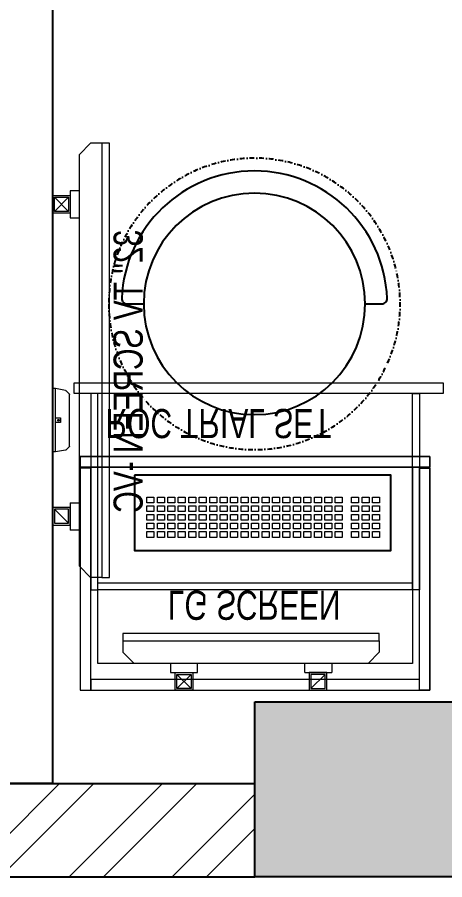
# Model space of a CAD drawing. Header units: feet. Extents: x 8814516 to 8843247, y -5932511 to -5925706.
# Drawn here: x 8836776 to 8837510, y -5930621 to -5929142 of the extents above; entities that cross this region are included whole.
import ezdxf

# ---------------------------------------------------------------- set-up
doc = ezdxf.new("R2010")
doc.units = ezdxf.units.FT
doc.header["$LTSCALE"] = 33
doc.header["$MEASUREMENT"] = 0
doc.linetypes.add('DASHDOT2', pattern=[0.5, 0.25, -0.125, 0, -0.125])
doc.linetypes.add('HIDDEN', pattern=[9.525, 6.35, -3.175])
doc.layers.add('A-WALL', color=1, linetype='Continuous')
doc.layers.add('column', color=10, linetype='Continuous')
for name, color, linetype, lineweight in [('A-WALL HATCH', 251, 'Continuous', 0), ('column hatch', 5, 'Continuous', 0), ('Floor-Unit', 1, 'Continuous', 13), ('LENS-DIM', 252, 'Continuous', 5), ('LENS-FURNITURE', 13, 'Continuous', 9), ('LENS-TEXT', 31, 'Continuous', 5), ('LENS_PARTITION', 21, 'Continuous', 25), ('LK-EQPMT', 3, 'Continuous', 18), ('LN-ELEVATION-1', 81, 'Continuous', 25), ('LN-ELEVATION-2', 103, 'Continuous', 20), ('TV', 92, 'Continuous', 18)]:
    doc.layers.add(name, color=color, linetype=linetype, lineweight=lineweight)
doc.styles.get("Standard").update_dxf_attribs({"font": 'GILC____.TTF'})

# ---------------------------------------------------------------- blocks, each defined once
blk = doc.blocks.new('A$C547b97a2')
at = {"layer": 'A-WALL HATCH'}
h = blk.add_hatch(dxfattribs=at)
h.set_pattern_fill('ANSI32', color=256, scale=333)
h.set_pattern_definition([(45, (-3360310.43, 5510283.79), (-88.2999593, 88.2999593), []), (45, (-3360251.56, 5510283.79), (-88.2999593, 88.2999593), [])])
h.paths.add_polyline_path([(7258, 0), (2193, 0), (2193, -245), (7258, -245)])
h.paths.add_polyline_path([(13313, 0), (7668, 0), (7668, -245), (13313, -245)])
h.paths.add_polyline_path([(19393, 0), (13713, 0), (13713, -245), (19393, -245)])
h.paths.add_polyline_path([(25043, 5), (19803, 5), (19803, -245), (25043, -245)])
h.paths.add_polyline_path([(25603, -295), (25373, -295), (25373, -825), (25603, -825)])
h.paths.add_polyline_path([(25603, -1225), (25373, -1225), (25373, -3005), (24629, -3005), (24629, -3155), (25373, -3155), (25373, -4670), (23893, -4670), (23893, -3005), (23753, -3005), (23753, -4675), (19960, -4675), (19960, -4905), (23893, -4900), (25603, -4900), (25603, -3155)])
h.paths.add_polyline_path([(7290, -4745), (1800, -4745), (1800, -4910), (7290, -4910)])
h.paths.add_polyline_path([(13370, -4745), (7690, -4745), (7690, -4905), (13370, -4905)])
h.paths.add_polyline_path([(19540, -4745), (13770, -4745), (13770, -4905), (19540, -4905)])
at = {"layer": 'column hatch'}
h = blk.add_hatch(color=251, dxfattribs=at)
h.dxf.hatch_style = 1
h.paths.add_polyline_path([(25603, -825), (25043, -825), (25043, -1225), (25603, -1225)])
h.paths.add_polyline_path([(2193, 0), (1423, 0), (1423, -300), (2193, -300), (2193, -230)])
h.paths.add_polyline_path([(7668, 0), (7258, 0), (7258, -245), (7258, -310), (7668, -310), (7668, -245)])
h.paths.add_polyline_path([(13713, 0), (13313, 0), (13313, -245), (13313, -310), (13713, -310), (13713, -230)])
h.paths.add_polyline_path([(19803, 5), (19393, 0), (19393, -230), (19393, -295), (19803, -295), (19803, -225)])
h.paths.add_polyline_path([(25603, 5), (25043, 5), (25043, -225), (25043, -295), (25373, -295), (25603, -295)])
h.paths.add_polyline_path([(19960, -4675), (19960, -4605), (19540, -4605), (19540, -4675), (19540, -4905), (19960, -4905)])
h.paths.add_polyline_path([(13770, -4595), (13370, -4595), (13370, -4675), (13370, -4905), (13770, -4905), (13770, -4675)])
h.paths.add_polyline_path([(7690, -4675), (7690, -4605), (7290, -4605), (7290, -4680), (7290, -4910), (7690, -4905)])
h.paths.add_polyline_path([(1800, -4680), (1800, -4600), (1430, -4600), (1430, -4880), (1430, -4910), (1800, -4910)])
at = {"layer": 'A-WALL'}
for p, q in [((13770, -4745), (19540, -4745)), ((13770, -4905), (19540, -4905))]:
    blk.add_line(p, q, dxfattribs=at)
at = {"layer": 'column'}
blk.add_lwpolyline([(19540, -4605), (19960, -4605), (19960, -4675), (19960, -4905), (19540, -4905), (19540, -4675)], close=True, dxfattribs=at)
blk = doc.blocks.new('TRIAL SET ROC')
at = {"layer": 'LENS-DIM', "ltscale": 0.5}
for points in [[(-400.4, -364.3), (-430.4, -364.3)], [(169.6, -364.3), (139.6, -364.3)]]:
    blk.add_lwpolyline(points, dxfattribs=at)
at = {"layer": 'LENS-FURNITURE'}
blk.add_lwpolyline([(-430.4, 18), (169.6, 18), (169.6, -382.3), (-430.4, -382.3)], close=True, dxfattribs=at)
at = {"layer": 'LENS-FURNITURE', "color": 146}
for points in [[(-412.4, -153.6), (-400.4, -153.6), (-400.4, -490.6), (-412.4, -490.6)], [(139.6, -153.6), (-400.4, -153.6), (-400.4, -165.6), (139.6, -165.6)], [(151.6, -153.6), (139.6, -153.6), (139.6, -490.6), (151.6, -490.6)], [(192.1, -490.6), (-440.9, -490.6), (-440.9, -508.6), (192.1, -508.6)]]:
    blk.add_lwpolyline(points, close=True, dxfattribs=at)
at = {"layer": 'LN-ELEVATION-2'}
for points in [[(-430.4, 18), (-412.4, 18), (-412.4, -362.3), (-430.4, -362.3)], [(-412.4, 18), (151.6, 18), (151.6, 0), (-412.4, 0)], [(169.6, 18), (151.6, 18), (151.6, -362.3), (169.6, -362.3)], [(169.6, -364.3), (-430.4, -364.3), (-430.4, -382.3), (169.6, -382.3)], [(169.6, -382.3), (-430.4, -382.3), (-430.4, -364.3), (169.6, -364.3)]]:
    blk.add_lwpolyline(points, close=True, dxfattribs=at)
at = {"layer": 'LN-ELEVATION-2', "linetype": 'HIDDEN', "ltscale": 100}
blk.add_lwpolyline([(-400.4, -364.3), (139.6, -364.3), (139.6, -27.4), (-400.4, -27.4)], close=True, dxfattribs=at)
at = {"insert": (-386.9, -414.1), "char_height": 50, "attachment_point": 1}
blk.add_mtext_dynamic_manual_height_columns('ROC TRIAL SET', width=625.228, gutter_width=500, heights=[0], dxfattribs=at)
blk = doc.blocks.new('*U23')
at = {"layer": 'LK-EQPMT', "ltscale": 12}
blk.add_lwpolyline([(6, 4.9), (-6, 4.9), (-6, -4.9), (6, -4.9)], close=True, dxfattribs=at)
blk = doc.blocks.new('*U24')
at = {"color": 0, "linetype": 'ByBlock', "lineweight": -2}
for p in [(0, 0), (18, 0), (35.9, 0), (53.9, 0), (71.8, 0), (89.8, 0), (107.8, 0), (125.7, 0), (143.7, 0), (161.6, 0), (179.6, 0), (197.6, 0), (215.5, 0), (233.5, 0), (251.4, 0), (269.4, 0), (287.4, 0), (305.3, 0), (323.3, 0), (0, -14.7), (18, -14.7), (35.9, -14.7), (53.9, -14.7), (71.8, -14.7), (89.8, -14.7), (107.8, -14.7), (125.7, -14.7), (143.7, -14.7), (161.6, -14.7), (179.6, -14.7), (197.6, -14.7), (215.5, -14.7), (233.5, -14.7), (251.4, -14.7), (269.4, -14.7), (287.4, -14.7), (305.3, -14.7), (323.3, -14.7), (0, -29.5), (18, -29.5), (35.9, -29.5), (53.9, -29.5), (71.8, -29.5), (89.8, -29.5), (107.8, -29.5), (125.7, -29.5), (143.7, -29.5), (161.6, -29.5), (179.6, -29.5), (197.6, -29.5), (215.5, -29.5), (233.5, -29.5), (251.4, -29.5), (269.4, -29.5), (287.4, -29.5), (305.3, -29.5), (323.3, -29.5), (0, -44.2), (18, -44.2), (35.9, -44.2), (53.9, -44.2), (71.8, -44.2), (89.8, -44.2), (107.8, -44.2), (125.7, -44.2), (143.7, -44.2), (161.6, -44.2), (179.6, -44.2), (197.6, -44.2), (215.5, -44.2), (233.5, -44.2), (251.4, -44.2), (269.4, -44.2), (287.4, -44.2), (305.3, -44.2), (323.3, -44.2), (0, -59), (18, -59), (35.9, -59), (53.9, -59), (71.8, -59), (89.8, -59), (107.8, -59), (125.7, -59), (143.7, -59), (161.6, -59), (179.6, -59), (197.6, -59), (215.5, -59), (233.5, -59), (251.4, -59), (269.4, -59), (287.4, -59), (305.3, -59), (323.3, -59)]:
    blk.add_blockref('*U23', p, dxfattribs=at)
blk = doc.blocks.new('*U21')
at = {"layer": 'LK-EQPMT', "ltscale": 12}
blk.add_lwpolyline([(6, 4.9), (-6, 4.9), (-6, -4.9), (6, -4.9)], close=True, dxfattribs=at)
blk = doc.blocks.new('*U22')
at = {"color": 0, "linetype": 'ByBlock', "lineweight": -2}
for p in [(0, 0), (18, 0), (35.9, 0), (0, -14.7), (18, -14.7), (35.9, -14.7), (0, -29.5), (18, -29.5), (35.9, -29.5), (0, -44.2), (18, -44.2), (35.9, -44.2), (0, -59), (18, -59), (35.9, -59)]:
    blk.add_blockref('*U21', p, dxfattribs=at)
blk = doc.blocks.new('*U16')
at = {"ltscale": 12}
blk.add_lwpolyline([(8, 0), (8, 129.1), (448, 129.1), (448, 0)], close=True, dxfattribs=at)
for name, p in [('*U24', (35.2, 101.6)), ('*U22', (386.6, 101.6))]:
    blk.add_blockref(name, p)
blk = doc.blocks.new('CLINIC SCREEN')
at = {"layer": 'TV'}
for p, q in [((-103.1, 42.9), (-127.4, 18.6)), ((-127.4, 42.9), (-103.1, 18.6)), ((102.7, 42.9), (127, 18.6))]:
    blk.add_line(p, q, dxfattribs=at)
at = {"layer": 'TV', "ltscale": 12}
for p, q in [((-138.5, 0), (-138.5, 15.5)), ((-138.5, 15.5), (-92, 15.5)), ((-92, 15.5), (-92, 0)), ((92, 15.5), (92, 0)), ((92, 15.5), (138.5, 15.5)), ((138.5, 0), (138.5, 15.5)), ((-220, -19.4), (-200.6, 0)), ((200.6, 0), (-200.6, 0)), ((220, -19.4), (200.6, 0)), ((-220, -38.8), (-220, -19.4)), ((220, -38.8), (220, -19.4))]:
    blk.add_line(p, q, dxfattribs=at)
at = {"layer": 'TV'}
for points in [[(-130.4, 15.5), (-100.1, 15.5), (-100.1, 45.9), (-130.4, 45.9)], [(130, 15.5), (99.7, 15.5), (99.7, 45.9), (130, 45.9)], [(-127.4, 18.6), (-103.1, 18.6), (-103.1, 42.9), (-127.4, 42.9)], [(127, 18.6), (102.7, 18.6), (102.7, 42.9), (127, 42.9)]]:
    blk.add_lwpolyline(points, close=True, dxfattribs=at)
at = {"layer": 'TV', "ltscale": 12}
blk.add_lwpolyline([(-220, -51.7), (-220, -38.8), (220, -38.8), (220, -51.7)], close=True, dxfattribs=at)
at = {"layer": 'Floor-Unit', "color": 0, "ltscale": 2, "insert": (5.2, -100.4), "char_height": 50, "attachment_point": 5}
blk.add_mtext_dynamic_manual_height_columns('LG SCREEN', width=466.48, gutter_width=12.5, heights=[0], dxfattribs=at)
blk = doc.blocks.new('DOCTOR STOOL')
at = {"layer": 'LN-ELEVATION-1', "ltscale": 100}
blk.add_lwpolyline([(228, 37.8), (228, 9.1, -0.426474), (218.5, 0, -0.959166), (218.5, 455.6, -0.426474), (228, 446.5), (228, 417.8)], format="xyb", dxfattribs=at)
at = {"layer": 'LN-ELEVATION-1', "linetype": 'DASHDOT2'}
blk.add_circle((228, 227.8), 250, dxfattribs=at)
at = {"layer": 'LN-ELEVATION-1', "ltscale": 100}
blk.add_circle((228, 227.8), 190, dxfattribs=at)
blk = doc.blocks.new('32INCH VC FOR CLINIC')
at = {"layer": 'LK-EQPMT'}
for p, q in [((116.9, 152.6), (92.6, 128.3)), ((92.6, 152.6), (116.9, 128.3)), ((627.7, 152.6), (652, 128.3))]:
    blk.add_line(p, q, dxfattribs=at)
at = {"layer": 'LK-EQPMT', "ltscale": 12}
for p, q in [((81.5, 109.7), (81.5, 125.2)), ((81.5, 125.2), (128, 125.2)), ((128, 125.2), (128, 109.7)), ((617, 125.2), (617, 109.7)), ((617, 125.2), (663.5, 125.2)), ((663.5, 109.7), (663.5, 125.2)), ((0, 90.3), (19.4, 109.7)), ((725.6, 109.7), (19.4, 109.7)), ((745, 90.3), (725.6, 109.7)), ((0, 70.9), (0, 90.3)), ((745, 70.9), (745, 90.3))]:
    blk.add_line(p, q, dxfattribs=at)
at = {"layer": 'LK-EQPMT'}
for points in [[(89.6, 125.2), (119.9, 125.2), (119.9, 155.6), (89.6, 155.6)], [(92.6, 128.3), (116.9, 128.3), (116.9, 152.6), (92.6, 152.6)], [(655, 125.2), (624.7, 125.2), (624.7, 155.6), (655, 155.6)], [(652, 128.3), (627.7, 128.3), (627.7, 152.6), (652, 152.6)]]:
    blk.add_lwpolyline(points, close=True, dxfattribs=at)
at = {"layer": 'LK-EQPMT', "ltscale": 12}
blk.add_lwpolyline([(0, 58), (0, 70.9), (745, 70.9), (745, 58)], close=True, dxfattribs=at)
at = {"layer": 'LENS-TEXT', "color": 0, "ltscale": 2, "insert": (391.2, 25.6), "char_height": 50, "attachment_point": 5}
blk.add_mtext_dynamic_manual_height_columns('32" TV SCREEN -VC', width=466.48, gutter_width=12.5, heights=[0], dxfattribs=at)
blk = doc.blocks.new('A$C142a10c7')
at = {"color": 7, "linetype": 'Continuous', "lineweight": 0}
for p, q in [((3, 22.3), (0, 5)), ((8.7, 28.4), (3.6, 23.4)), ((99.8, 28.4), (104.9, 23.4)), ((105.4, 22.3), (108.5, 5)), ((0, 5), (0, 0)), ((50.7, 5), (57.7, 5)), ((58.2, 5), (63, 5)), ((108.5, 5), (108.5, 0))]:
    blk.add_line(p, q, dxfattribs=at)
for points in [[(10.1, 29), (10.1, 29), (10.2, 29), (10.5, 29), (10.8, 29), (11.1, 29), (11.6, 29), (12.1, 29), (12.8, 29), (13.5, 29), (14.2, 29), (15.1, 29), (16, 29), (17, 29), (18.1, 29), (19.2, 29), (20.4, 29), (21.7, 29), (23, 29), (24.4, 29), (25.8, 29), (27.3, 29), (28.8, 29), (30.3, 29), (31.9, 29), (33.5, 29), (35.2, 29), (36.9, 29), (38.6, 29), (40.3, 29), (42, 29), (43.8, 29), (45.5, 29), (63, 29), (64.7, 29), (66.5, 29), (68.2, 29), (69.9, 29), (71.6, 29), (73.3, 29), (74.9, 29), (76.5, 29), (78.1, 29), (79.7, 29), (81.2, 29), (82.7, 29), (84.1, 29), (85.5, 29), (86.8, 29), (88, 29), (89.2, 29), (90.4, 29), (91.4, 29), (92.5, 29), (93.4, 29), (94.2, 29), (95, 29), (95.7, 29), (96.4, 29), (96.9, 29), (97.3, 29), (97.7, 29), (98, 29), (98.3, 29), (98.4, 29), (98.4, 29)], [(0, 5), (0, 5), (0.2, 5), (0.4, 5), (0.7, 5), (1, 5), (1.5, 5), (2, 5), (2.6, 5), (3.3, 5), (4, 5), (4.9, 5), (5.8, 5), (6.8, 5), (7.8, 5), (8.9, 5), (10.1, 5), (11.3, 5), (12.7, 5), (14, 5), (15.4, 5), (16.9, 5), (18.4, 5), (20, 5), (21.6, 5), (23.3, 5), (25, 5), (26.8, 5), (28.5, 5), (30.3, 5), (32.2, 5), (34, 5), (35.9, 5), (37.8, 5), (39.7, 5), (41.6, 5), (43.6, 5), (45.5, 5)], [(0, 5), (0, 5), (0.2, 5), (0.4, 5), (0.7, 5), (1, 5), (1.5, 5), (2, 5), (2.6, 5), (3.3, 5), (4, 5), (4.9, 5), (5.8, 5), (6.8, 5), (7.8, 5), (8.9, 5), (10.1, 5), (11.3, 5), (12.7, 5), (14, 5), (15.4, 5), (16.9, 5), (18.4, 5), (20, 5), (21.6, 5), (23.3, 5), (25, 5), (26.8, 5), (28.5, 5), (30.3, 5), (32.2, 5), (34, 5), (35.9, 5), (37.8, 5), (39.7, 5), (41.6, 5), (43.6, 5), (45.5, 5), (50.2, 5)], [(0, 0), (0, 0), (0.2, 0), (0.4, 0), (0.7, 0), (1, 0), (1.5, 0), (2, 0), (2.6, 0), (3.3, 0), (4, 0), (4.9, 0), (5.8, 0), (6.8, 0), (7.8, 0), (8.9, 0), (10.1, 0), (11.3, 0), (12.7, 0), (14, 0), (15.4, 0), (16.9, 0), (18.4, 0), (20, 0), (21.6, 0), (23.3, 0), (25, 0), (26.8, 0), (28.5, 0), (30.3, 0), (32.2, 0), (34, 0), (35.9, 0), (37.8, 0), (39.7, 0), (41.6, 0), (43.6, 0), (45.5, 0)], [(45.5, 5), (63, 5), (64.9, 5), (66.8, 5), (68.8, 5), (70.7, 5), (72.6, 5), (74.4, 5), (76.3, 5), (78.1, 5), (79.9, 5), (81.7, 5), (83.5, 5), (85.2, 5), (86.8, 5), (88.5, 5), (90, 5), (91.6, 5), (93, 5), (94.5, 5), (95.8, 5), (97.1, 5), (98.4, 5), (99.6, 5), (100.7, 5), (101.7, 5), (102.7, 5), (103.6, 5), (104.4, 5), (105.2, 5), (105.9, 5), (106.5, 5), (107, 5), (107.5, 5), (107.8, 5), (108.1, 5), (108.3, 5), (108.4, 5), (108.5, 5)], [(45.5, 0), (63, 0), (64.9, 0), (66.8, 0), (68.8, 0), (70.7, 0), (72.6, 0), (74.4, 0), (76.3, 0), (78.1, 0), (79.9, 0), (81.7, 0), (83.5, 0), (85.2, 0), (86.8, 0), (88.5, 0), (90, 0), (91.6, 0), (93, 0), (94.5, 0), (95.8, 0), (97.1, 0), (98.4, 0), (99.6, 0), (100.7, 0), (101.7, 0), (102.7, 0), (103.6, 0), (104.4, 0), (105.2, 0), (105.9, 0), (106.5, 0), (107, 0), (107.5, 0), (107.8, 0), (108.1, 0), (108.3, 0), (108.4, 0), (108.5, 0)], [(58.2, 5), (58.2, 13.4), (50.2, 13.4), (50.2, 5)], [(63, 5), (64.9, 5), (66.8, 5), (68.8, 5), (70.7, 5), (72.6, 5), (74.4, 5), (76.3, 5), (78.1, 5), (79.9, 5), (81.7, 5), (83.5, 5), (85.2, 5), (86.8, 5), (88.5, 5), (90, 5), (91.6, 5), (93, 5), (94.5, 5), (95.8, 5), (97.1, 5), (98.4, 5), (99.6, 5), (100.7, 5), (101.7, 5), (102.7, 5), (103.6, 5), (104.4, 5), (105.2, 5), (105.9, 5), (106.5, 5), (107, 5), (107.5, 5), (107.8, 5), (108.1, 5), (108.3, 5), (108.4, 5), (108.5, 5)]]:
    blk.add_lwpolyline(points, dxfattribs=at)
for points in [[(3.6, 23.4), (3.3, 23.1), (3.1, 22.7), (3.1, 22.3)], [(10.1, 29), (9.5, 29), (9, 28.8), (8.7, 28.4)], [(99.8, 28.4), (99.5, 28.8), (99, 29), (98.4, 29)], [(105.4, 22.3), (105.4, 22.7), (105.2, 23.1), (104.9, 23.4)], [(54.2, 11.6), (53.4, 11.6), (52.6, 10.9), (52.6, 10)], [(52.6, 10), (52.6, 9.1), (53.4, 8.4), (54.2, 8.4)], [(55.8, 10), (55.8, 10.9), (55.1, 11.6), (54.2, 11.6)], [(54.2, 8.4), (55.1, 8.4), (55.8, 9.1), (55.8, 10)]]:
    blk.add_open_spline(points, degree=3, dxfattribs=at)

msp = doc.modelspace()

# ---------------------------------------------------------------- linework, layer by layer
at = {"layer": 'LENS_PARTITION'}
msp.add_lwpolyline([(8836837.1, -5928406), (8836837.1, -5930456), (8836737.1, -5930456), (8836737.1, -5928406)], close=True, dxfattribs=at)

# ---------------------------------------------------------------- block references
at = {"xscale": -1}
for name, p, rotation in [('32INCH VC FOR CLINIC', (8836992.7, -5929357.6), 90), ('TRIAL SET ROC', (8837315, -5930277.5), 180), ('A$C142a10c7', (8836837.1, -5929887.1), 270), ('*U16', (8836969.7, -5929927.2), 180)]:
    msp.add_blockref(name, p, dxfattribs=dict(at, rotation=rotation))
at = {"layer": 'LENS-DIM', "color": 2}
msp.add_blockref('A$C547b97a2', (8817644.1, -5925711), dxfattribs=at)
at = {"layer": 'LENS-FURNITURE', "xscale": -1, "rotation": 90}
msp.add_blockref('DOCTOR STOOL', (8837411.3, -5929405.2), dxfattribs=at)
at = {"layer": 'LENS_PARTITION', "xscale": -1, "rotation": 180}
msp.add_blockref('CLINIC SCREEN', (8837177.8, -5930250.1), dxfattribs=at)

doc.saveas('drawing.dxf')
